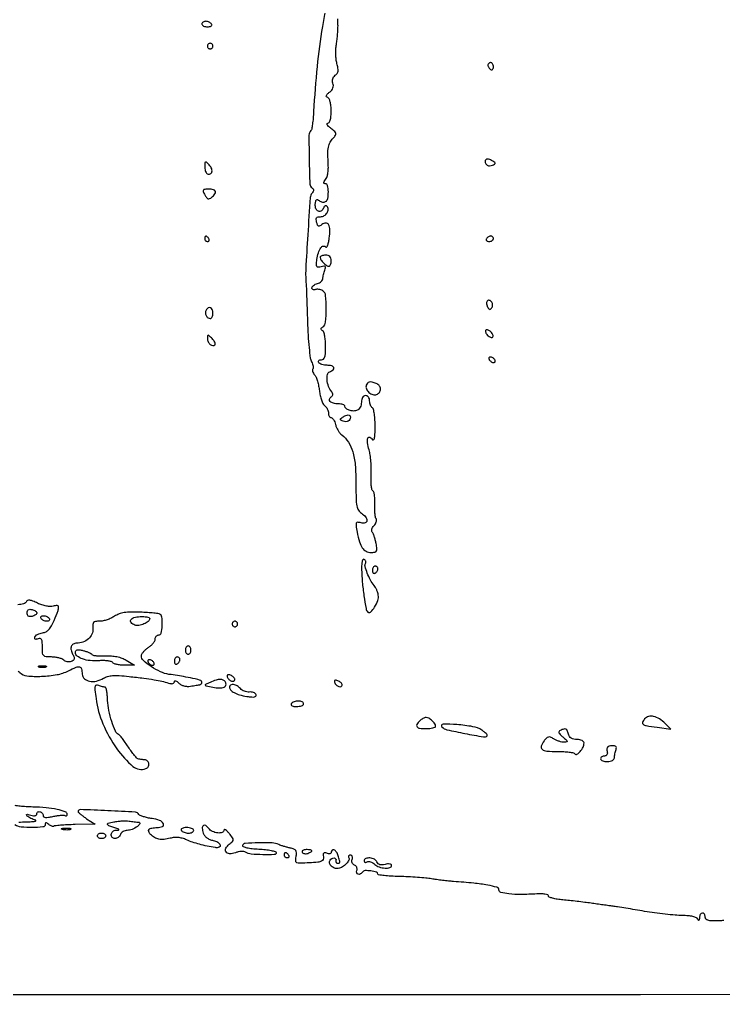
# Model space of a CAD drawing. Extents: x 0 to 4160, y 0 to 3120.
# Drawn here: x 3125.7 to 3381.7, y 0 to 354.7 of the extents above; entities that cross this region are included whole.
import ezdxf

# ---------------------------------------------------------------- set-up
doc = ezdxf.new("R2010")
doc.units = 0

msp = doc.modelspace()

# ---------------------------------------------------------------- linework, layer by layer
for points in [[(4159.499279, 606.274193, 0.000001), (4159.667734, 974.478125, 0.000057), (4159.806661, 1380.08378, 0.000034), (4159.883999, 1862.25)], [(757.647081, 3119.740147, 0.000002), (520.492565, 3119.487217, 0.4139)], [(1964.75, 0.149832, 0.000016), (2717.930904, 0.232101, 0.000028), (3351.473438, 0.357111), (3926.491843, 0.502577, 0.944149)], [(3238.094892, 363.803724, 0.012229), (3235.826342, 352.063995, 0.016554), (3233.885781, 337.594875, 0.011664), (3232.62482, 321.227599, -0.009015), (3232.449134, 318.777783, -0.012803), (3232.198063, 316.608463, -0.008849), (3231.913176, 314.82644, -0.153482), (3231.644266, 314.310932, 0.198895), (3230.924574, 312.573608, 0.004866), (3231.009939, 303.74129, 0.004251), (3231.25867, 294.828022, 0.250241), (3232.048558, 293.469989, -0.094782), (3232.451981, 293.099721, -0.163115), (3232.592206, 292.670611, -0.125665), (3232.457747, 292.160152, -0.04632), (3232.034015, 291.540985, 0.156964), (3231.394696, 289.94653, 0.00131), (3230.483184, 276.428914, 0.003866), (3229.768594, 263.901048, 0.03615), (3229.892952, 258.5, -0.014535), (3229.941813, 257.76322, -0.000303), (3230.0761, 254.090625, -0.000706), (3230.22443, 249.796826, -0.000475), (3230.382219, 244.893618, 0.007426), (3230.611589, 239.918557, 0.009834), (3230.97659, 235.399296, 0.007507), (3231.410495, 231.651808, 0.090524), (3231.85277, 230.275101, -0.033789), (3232.220436, 229.460225, -0.044761), (3232.434905, 228.675631, -0.05201), (3232.482654, 228.026643, -0.191001), (3232.322316, 227.655649, 0.202648), (3232.182508, 227.311145, 0.072028), (3232.26796, 226.775412, 0.057059), (3232.546588, 226.144681, 0.040711), (3232.990102, 225.511926, -0.077136), (3233.511941, 224.638908, -0.023508), (3234.023671, 223.181998, -0.022921), (3234.450894, 221.47283, -0.023166), (3234.718064, 219.73776, 0.027506), (3234.995551, 218.03408, 0.02988), (3235.453417, 216.418708, 0.031267), (3236.009794, 215.097059, 0.111553), (3236.585462, 214.389757, -0.062082), (3237.126808, 213.843997, -0.045594), (3237.584479, 213.12397, -0.046268), (3237.896393, 212.348924, -0.072663), (3238, 211.639757, 0.057901), (3238.07287, 211.0126, 0.077095), (3238.288153, 210.481679, 0.095912), (3238.606758, 210.125917, 0.163741), (3238.980948, 210, -0.198111), (3239.401877, 209.826405, -0.054894), (3239.859779, 209.258772, -0.046456), (3240.280782, 208.442704, -0.034396), (3240.595211, 207.476671, 0.042208), (3240.957673, 206.419401, 0.031891), (3241.522988, 205.329272, 0.032639), (3242.191523, 204.367455, 0.062105), (3242.864263, 203.709775, -0.089051), (3245.259261, 201.10327, -0.07032), (3246.841546, 197.607999, -0.050821), (3247.728166, 192.820686, -0.020396), (3248, 186.159507, 0.005492), (3248.061465, 180.563731, 0.039785), (3248.333924, 177.888484, 0.090687), (3248.927055, 176.321741, 0.117985), (3250, 175.232073, -0.074631), (3251.529541, 173.924728, -0.190956), (3252.003204, 172.573714, -0.32571), (3251.357373, 171.758376, -0.132497), (3249.859959, 171.746873, 0.047552), (3248.642485, 171.944278, 0.318988), (3248.149602, 171.640828, 0.138466), (3248.044791, 170.814622, 0.009112), (3248.448718, 168.421663, 0.023614), (3249.306066, 164.803479, 0.079832), (3250.335599, 162.612112, 0.128195), (3251.693759, 161.427473, 0.116083), (3253.510184, 161, 0.040725), (3254.876142, 161.111442, 0.227443), (3255.461726, 161.520795, 0.157947), (3255.628744, 162.344194, 0.017885), (3255.342763, 164.25, 0.017185), (3255.051275, 165.559166, 0.018823), (3254.677881, 166.805491, 0.018605), (3254.280972, 167.841282, 0.083597), (3253.932049, 168.385714, -0.162959), (3253.735333, 168.833807, -0.090033), (3253.789034, 169.435691, -0.073147), (3254.080488, 170.097915, -0.05625), (3254.573477, 170.716334, 0.058674), (3255.07486, 171.351557, 0.065674), (3255.392378, 172.062935, 0.075158), (3255.48672, 172.739173, 0.136375), (3255.33221, 173.27149, -0.098865), (3255.078504, 173.952774, -0.017997), (3254.911835, 175.296506, -0.018745), (3254.831342, 176.907386, -0.016041), (3254.864707, 178.606088, 0.02087), (3254.881273, 180.265419, 0.028382), (3254.748965, 181.756513, 0.028094), (3254.508783, 182.932774, 0.192223), (3254.163624, 183.398875, -0.209888), (3253.82009, 183.897315, -0.021499), (3253.605846, 185.347323, -0.023919), (3253.503629, 187.174908, -0.01683), (3253.556372, 189.233657, 0.020953), (3253.596173, 191.524795, 0.015486), (3253.45552, 194.056468, 0.015711), (3253.172764, 196.44384, 0.033574), (3252.774217, 198.256447, -0.03517), (3252.216456, 200.832272, -0.118329), (3252.374868, 202.537547, -0.449904), (3253.073973, 202.8307, -0.140511), (3254.03906, 201.97104, 0.427408), (3254.427996, 201.892578, 0.193438), (3254.745234, 202.376906, 0.040195), (3254.930493, 203.947908, 0.008641), (3254.984687, 206.690983, 0.015079), (3254.917773, 209.107594, 0.021449), (3254.701752, 211.244912, 0.01828), (3254.391525, 212.948053, 0.202838), (3254, 213.5, -0.111412), (3253.616444, 213.876024, -0.050262), (3253.29375, 214.50665, -0.046318), (3253.074077, 215.270704, -0.046881), (3253, 216.059017, 0.075715), (3252.887055, 216.800591, 0.089148), (3252.559375, 217.429836, 0.100726), (3252.07204, 217.850484, 0.128528), (3251.5, 218, 0.138282), (3250.887863, 217.827405, 0.115825), (3250.406706, 217.351165, 0.089017), (3250.101137, 216.591296, 0.05124), (3250, 215.606989, -0.058092), (3249.888325, 214.64904, -0.059009), (3249.559375, 213.747841, -0.065064), (3249.074042, 213.03509, -0.119725), (3248.5, 212.638374, -0.095482), (3247.101448, 212.389624, -0.075416), (3245.582393, 212.642432, -0.087705), (3244.407141, 213.269934, -0.2303), (3244, 214.106989, 0.240565), (3243.825091, 214.449488, 0.06905), (3243.282961, 214.737678, 0.052954), (3242.493954, 214.93487, 0.034789), (3241.559017, 215, -0.061966), (3239.820145, 215.216332, -0.134934), (3238.66004, 215.874101, -0.268643), (3238.434168, 216.716861, -0.190814), (3239.032246, 217.519929, 0.101672), (3239.406294, 217.872764, 0.132609), (3239.566189, 218.313196, 0.117888), (3239.490395, 218.81426, 0.070199), (3239.186446, 219.339028, -0.076428), (3238.069764, 221.32327, -0.065798), (3237.526819, 223.656501, -0.077525), (3237.641943, 225.655939, -0.253248), (3238.475437, 226.628948, 0.081367), (3239.712036, 227.351472, 0.32266), (3239.92176, 228.154665, 0.244171), (3239.190497, 228.799935, 0.061085), (3237.559017, 229, -0.037634), (3236.57934, 229.073842, -0.041396), (3235.653525, 229.29375, -0.045439), (3234.906663, 229.615492, -0.130646), (3234.5, 230, -0.139169), (3234.392057, 230.379648, -0.191142), (3234.521475, 230.70625, -0.138808), (3234.889346, 230.926733, -0.066118), (3235.440983, 231, 0.185606), (3236.185134, 231.286093, 0.133557), (3236.671118, 232.042323, 0.062564), (3236.931018, 233.46513, 0.013928), (3237, 235.940983, 0.020822), (3236.919088, 237.88312, 0.027757), (3236.674888, 239.631482, 0.027421), (3236.323703, 241.011995, 0.180237), (3235.893237, 241.565983, -0.054059), (3235.43176, 241.925313, -0.208174), (3235.296439, 242.253852, -0.201487), (3235.443006, 242.584339, -0.05058), (3235.920628, 242.950945, 0.233608), (3236.988291, 244.660587, 0.024662), (3237.230103, 249.498917, 0.024745), (3236.993478, 254.33832, 0.230413), (3235.928795, 256.069977, 0.055063), (3235.289709, 256.383913, 0.044987), (3234.552521, 256.577398, 0.046719), (3233.832748, 256.630318, 0.083017), (3233.25, 256.52088, -0.077364), (3232.772331, 256.425609, -0.123788), (3232.367188, 256.509371, -0.149374), (3232.099286, 256.757327, -0.132642), (3232, 257.125004, -0.159466), (3232.145624, 257.569991, -0.067108), (3232.5875, 258.028842, -0.056915), (3233.234827, 258.431552, -0.046793), (3234, 258.710251, 0.057326), (3234.764804, 259.007158, 0.063771), (3235.4125, 259.461967, 0.072814), (3235.851332, 259.998177, 0.13595), (3236, 260.534844, -0.037456), (3236.046641, 261.15659, -0.01662), (3236.196422, 261.965953, -0.016342), (3236.412611, 262.816492, -0.021208), (3236.66867, 263.578952, 0.039054), (3236.926023, 264.446614, 0.262546), (3236.79683, 264.859528, 0.226054), (3236.35338, 265.001298, 0.030152), (3235.363065, 264.805195, -0.054545), (3234.310906, 264.649623, -0.274387), (3233.809378, 264.922164, -0.153478), (3233.636542, 265.65097, -0.016563), (3233.820029, 267.394455, -0.038098), (3234.369778, 269.922357, -0.080192), (3235.241744, 271.725906, -0.194318), (3236.179603, 272.335768, -0.31206), (3237.019483, 271.968477, 0.476662), (3237.333479, 271.928187, 0.10752), (3237.68276, 272.444705, 0.043504), (3238.027124, 273.584456, 0.018063), (3238.30005, 275.171142, 0.032373), (3238.516039, 278.27397, 0.123812), (3238.055951, 280.141145, 0.297963), (3237.048882, 280.6961, 0.155538), (3235.664524, 280.136543, -0.045894), (3234.913881, 279.621896, -0.233428), (3234.422402, 279.596989, -0.196654), (3234.047896, 279.979796, -0.032588), (3233.715762, 280.978925, -0.048117), (3233.558688, 281.954612, -0.169689), (3233.72729, 282.557439, -0.184235), (3234.222305, 282.894296, -0.058349), (3235.125004, 283, 0.138358), (3236.488767, 283.384739, 0.116518), (3237.556976, 284.445563, 0.136559), (3237.936816, 285.739955, 0.212068), (3237.486634, 286.793128, 0.135638), (3237.161836, 286.961921, 0.159461), (3236.818432, 286.925169, 0.127738), (3236.507239, 286.675071, 0.07431), (3236.279762, 286.25, -0.150696), (3235.463266, 285.158302, -0.255984), (3234.36187, 285.016229, -0.205834), (3233.459916, 285.90657, -0.117652), (3233.224774, 287.445196, -0.024772), (3233.378741, 288.603862, -0.154878), (3233.656112, 289.125189, -0.293563), (3234.070116, 289.210598, -0.081451), (3234.669767, 288.859106, 0.066894), (3235.222803, 288.513045, 0.064646), (3235.853987, 288.32026, 0.069765), (3236.46444, 288.303153, 0.111025), (3236.956195, 288.472927, 0.210434), (3237.762229, 289.64504, 0.049951), (3237.974935, 292.062209, 0.052524), (3237.707638, 294.336367, 0.350602), (3236.877555, 295, -0.111168), (3236.454778, 295.095174, -0.306426), (3236.307099, 295.345348, -0.134268), (3236.454242, 295.777239, -0.024361), (3236.967388, 296.460705, 0.095026), (3237.418611, 297.280337, 0.032192), (3237.756111, 298.605434, 0.030659), (3237.948565, 300.152865, 0.030748), (3237.950056, 301.710705, -0.012264), (3237.804429, 305.754869, -0.046482), (3238.01003, 308.274166, -0.074014), (3238.603753, 310.053348, -0.079053), (3239.680771, 311.537914, 0.032795), (3240.600344, 312.586732, 0.219035), (3240.749986, 313.246597, 0.161794), (3240.361838, 313.910488, 0.0164), (3238.930771, 315.087107, -0.023801), (3238.080039, 315.807935, -0.065598), (3237.581227, 316.413211, -0.19808), (3237.5178, 316.789098, -0.345062), (3237.75, 316.977764, 0.247408), (3238.284919, 317.271983, 0.077244), (3238.677987, 318.132052, 0.04883), (3238.924332, 319.509979, 0.019835), (3239, 321.416667, 0.0235), (3238.914699, 323.230547, 0.039148), (3238.652722, 324.736466, 0.04739), (3238.258277, 325.83335, 0.195492), (3237.75, 326.301915, -0.133104), (3237.3238, 326.608314, -0.258569), (3237.252264, 327.008739, -0.120642), (3237.589619, 327.535762, -0.026484), (3238.41248, 328.24064, 0.053928), (3239.193631, 328.98774, 0.084343), (3239.664073, 329.787654, 0.095085), (3239.811031, 330.624935, 0.087864), (3239.645109, 331.482448, -0.076991), (3239.470885, 332.289054, -0.085894), (3239.559988, 333.07903, -0.085991), (3239.90922, 333.792419, -0.077378), (3240.489028, 334.377055, 0.084386), (3241.175748, 335.089058, 0.113508), (3241.501052, 335.920598, 0.080835), (3241.485127, 337.021577, 0.026219), (3241.115572, 338.612733, -0.041469), (3240.82082, 340.083814, -0.02154), (3240.686416, 341.952986, -0.021264), (3240.713267, 343.896908, -0.030231), (3240.91455, 345.612733, 0.01595), (3241.17124, 347.366631, 0.009992), (3241.36479, 349.431943, 0.010027), (3241.47403, 351.475512, 0.017986), (3241.469633, 353.155584, -0.017872), (3241.464694, 354.89129, -0.082771)], [(3125.182688, 117.894676, -0.027818), (3125.803571, 117.339286, 0.1748), (3128.378006, 116.12951, 0.032441), (3133.690575, 115.978952, 0.035351), (3139.306078, 116.583245, 0.073534), (3143.470344, 117.984881, -0.014588), (3146.289497, 119.320036, -0.165034), (3147.502959, 119.424668, -0.279685), (3148.183046, 118.743026, -0.041967), (3148.494411, 116.749512, 0.193417), (3149.291132, 115.113422, 0.137869), (3151.136266, 114.195791, 0.104368), (3153.647658, 114.24725, 0.08023), (3156.192307, 115.28904, -0.071409), (3157.681698, 115.929534, -0.04888), (3159.500039, 116.233942, -0.033381), (3161.945897, 116.237498, -0.011249), (3165.5, 115.924719, -0.0036), (3170.859889, 115.292153, -0.010001), (3174.613018, 114.745342, -0.013969), (3177.473767, 114.1874, -0.021698), (3179.900448, 113.531597, 0.038955), (3180.773796, 113.327604, 0.093503), (3181.435379, 113.350684, 0.156303), (3181.841806, 113.589598, 0.184365), (3182, 114.004041, -0.220949), (3182.14011, 114.305627, -0.2497), (3182.449482, 114.372079, -0.096816), (3182.954738, 114.114892, -0.030391), (3183.593163, 113.549694, 0.073497), (3184.425844, 112.931448, 0.05678), (3185.477617, 112.513185, 0.054081), (3186.651052, 112.32742, 0.053273), (3187.843163, 112.396035, -0.001393), (3188.91535, 112.570333, -0.001601), (3189.939867, 112.73059, -0.001437), (3190.809273, 112.861177, -0.009252), (3191.25, 112.917769, 0.109955), (3191.536292, 113.015267, 0.089117), (3191.779687, 113.230917, 0.084151), (3191.943357, 113.530445, 0.083238), (3192, 113.868331, 0.321566), (3191.57254, 114.464255, 0.023705), (3189.528069, 115.049724, 0.017046), (3186.125861, 115.73023, 0.003393), (3180, 116.697077, -0.070379), (3176.916108, 117.61829, -0.040565), (3173.531389, 119.519986, -0.038237), (3170.750643, 121.720408, -0.20921), (3170, 123.435881, -0.133613), (3170.170068, 124.060942, -0.04203), (3170.734375, 124.85927, -0.038577), (3171.543279, 125.682793, -0.034313), (3172.5, 126.408043, 0.037855), (3173.456605, 127.143921, 0.040799), (3174.265625, 127.998778, 0.044543), (3174.826638, 128.841625, 0.12521), (3175, 129.523053, -0.088842), (3175.100994, 130.086957, -0.094951), (3175.390699, 130.566147, -0.099932), (3175.822635, 130.886726, -0.110264), (3176.330039, 131, 0.349947), (3177.162677, 131.664085, 0.037851), (3177.552947, 134.270674, 0.039011), (3177.539093, 137.026374, 0.177424), (3176.875122, 138.458211, 0.162692), (3176.411612, 138.689499, 0.006468), (3174.511115, 138.932839, 0.010826), (3172.219886, 139.145987, 0.007385), (3169.608113, 139.293291, 0.01385), (3166.200282, 139.340572, 0.036093), (3163.759034, 139.13016, 0.048942), (3161.859315, 138.633049, 0.05738), (3160.198519, 137.792807, -0.038381), (3158.968542, 137.11079, -0.027377), (3157.502477, 136.534009, -0.0278), (3156.034919, 136.136532, -0.051661), (3154.809913, 136.006589, 0.035587), (3153.349498, 135.898917, 0.175398), (3152.633389, 135.51511, 0.170739), (3152.317978, 134.754963, 0.033343), (3152.33538, 133.25, -0.129905), (3151.983269, 131.316523, -0.101431), (3150.702479, 129.598699, -0.093036), (3148.735488, 128.413158, -0.089457), (3146.44471, 128, 0.126061), (3145.223912, 127.68724, 0.182342), (3144.506702, 126.850241, 0.14184), (3144.421739, 125.563897, 0.068997), (3144.99688, 124.00583, -0.03154), (3145.485504, 122.93572, -0.140706), (3145.543983, 122.255058, -0.189122), (3145.229528, 121.761973, -0.06581), (3144.475907, 121.352381, -0.076597), (3143.775717, 121.200568, -0.061613), (3143.005848, 121.248711, -0.062746), (3142.285835, 121.480028, -0.087527), (3141.732783, 121.867217, 0.100869), (3141.073145, 122.303495, 0.033285), (3139.96338, 122.667245, 0.031585), (3138.646412, 122.916488, 0.030983), (3137.3, 123, -0.025518), (3135.317993, 123.101221, -0.183975), (3134.478723, 123.523257, -0.166665), (3134.08793, 124.420703, -0.020101), (3134, 126.606989, 0.016576), (3133.938395, 128.464722, 0.105255), (3133.682361, 129.368579, 0.24753), (3133.191136, 129.704439, 0.120787), (3132.41644, 129.606309, -0.044902), (3131.764557, 129.42121, -0.173821), (3131.355899, 129.48602, -0.25931), (3131.179665, 129.765954, -0.093193), (3131.243559, 130.24932, -0.1343), (3131.574668, 130.750019, -0.055446), (3132.246953, 131.218633, -0.049465), (3133.123224, 131.588199, -0.045095), (3134.082672, 131.792834, 0.089066), (3135.320858, 132.172691, 0.087454), (3136.358526, 132.961198, 0.063777), (3137.297662, 134.279039, 0.024903), (3138.255553, 136.303341, 0.00736), (3139.670569, 139.872382, 0.10624), (3139.87438, 141.211364, 0.397378), (3139.351749, 141.701846, 0.076277), (3137.941214, 141.481342, -0.087823), (3136.880454, 141.340358, -0.035856), (3135.430378, 141.50748, -0.03319), (3133.819275, 141.923638, -0.030992), (3132.238861, 142.556895, 0.01736), (3130.547278, 143.288791, 0.05732), (3129.375004, 143.599532, 0.111975), (3128.619703, 143.540179, 0.241435), (3128.214313, 143.14294, -0.169014), (3127.876002, 142.70397, -0.056871), (3127.143303, 142.335739, -0.048876), (3126.176179, 142.084248, -0.039203), (3125.103313, 142, -0.059133)], [(3381.831015, 27.258864, -0.014255), (3379.947749, 27.138384, -0.013223), (3377.45369, 27.116102, -0.061976), (3376.035816, 27.317798, -0.137304), (3375.286133, 27.765142, -0.192293), (3375, 28.481632, 0.126088), (3374.715174, 29.593145, 0.30388), (3373.996719, 29.966327, 0.24966), (3373.244739, 29.451563, 0.109464), (3372.921053, 28.25, -0.021021), (3372.862835, 27.583427, -0.185333), (3372.724694, 27.327933, -0.449116), (3372.54862, 27.351958, -0.051902), (3372.337719, 27.75, 0.20059), (3371.819806, 28.274109, 0.042356), (3370.569033, 28.675812, 0.034961), (3368.830254, 28.949646, 0.018942), (3366.666667, 29.054511, -0.018026), (3364.099725, 29.174215, -0.006797), (3360.520833, 29.519717, -0.006722), (3356.632977, 30.001449, -0.008135), (3353, 30.561643, 0.001084), (3349.525772, 31.147623, 0.001149), (3346.115625, 31.70714, 0.001094), (3343.176294, 32.175872, 0.005269), (3341.5, 32.421358, -0.000692), (3340.005441, 32.626275, -0.00026), (3337.9125, 32.917299, -0.000258), (3335.634147, 33.236509, -0.000313), (3333.5, 33.538001, 0.004227), (3331.206592, 33.843701, 0.002401), (3328.426562, 34.176822, 0.002397), (3325.622611, 34.485548, 0.003954), (3323.25, 34.716324, -0.017583), (3321.237812, 34.967564, -0.027917), (3319.542187, 35.338198, -0.026798), (3318.279644, 35.763049, -0.307314), (3318, 36.175061, 0.318597), (3317.738833, 36.543328, 0.041324), (3316.751562, 36.800133, 0.035896), (3315.379062, 36.937999, 0.02191), (3313.75, 36.912808, -0.012269), (3307.971782, 36.712007, -0.028794), (3303.658826, 36.916473, -0.034967), (3300.723209, 37.435058, -0.344214), (3300, 38.361111, 0.334354), (3299.291197, 39.302573, 0.024314), (3295.927916, 40.095389, 0.021541), (3290.88142, 40.805549, 0.007326), (3283.5, 41.412757, -0.008469), (3281.679169, 41.566731, -0.00493), (3279.5, 41.809972, -0.004928), (3277.321126, 42.096774, -0.008299), (3275.5, 42.385679, 0.019046), (3273.442703, 42.666878, 0.006264), (3270.398438, 42.926964, 0.006229), (3267.010483, 43.131312, 0.007014), (3263.75, 43.24142, -0.008301), (3260.778523, 43.349425, -0.013733), (3258.276563, 43.551009, -0.00734), (3256.243269, 43.801425, -0.37457), (3256, 44.080595, 0.330434), (3255.475391, 44.787739, 0.038643), (3253.434915, 45.23759, 0.038497), (3251.308659, 45.37127, 0.256155), (3250.417116, 44.865891, -0.123271), (3249.678398, 44.146826, -0.198774), (3248.820812, 44.031061, -0.261839), (3248.295573, 44.540809, -0.165125), (3248.329869, 45.417241, 0.099237), (3248.429004, 45.999714, 0.097991), (3248.296836, 46.578234, 0.097898), (3247.954132, 47.063244, 0.09884), (3247.453716, 47.379387, -0.105396), (3246.951351, 47.70596, -0.101645), (3246.617951, 48.212887, -0.097617), (3246.503087, 48.82821, -0.089321), (3246.623848, 49.462146, 0.06706), (3246.763132, 50.050415, 0.114717), (3246.698113, 50.548255, 0.152358), (3246.44337, 50.876017, 0.153107), (3246.047972, 51, 0.067532), (3245.636139, 50.944122, 0.141055), (3245.362643, 50.776448, 0.190758), (3245.268106, 50.527984, 0.135867), (3245.352307, 50.238972, -0.250229), (3245.416831, 49.219174, -0.079483), (3244.546731, 47.907868, -0.069293), (3243.138264, 46.750215, -0.094959), (3241.606479, 46.173205, -0.125808), (3240.244742, 46.281552, -0.116425), (3239.056622, 47.028937, -0.137058), (3238.450634, 48.124958, -0.199126), (3238.625, 49.202254, -0.129332), (3239.244586, 49.791124, -0.138585), (3240.057232, 49.979115, -0.212982), (3240.626245, 49.691667, -0.2432), (3240.75, 49.1, 0.080654), (3240.711204, 48.748692, 0.103536), (3240.79375, 48.435, 0.117405), (3240.983737, 48.20824, 0.127463), (3241.25, 48.1, 0.097779), (3241.86198, 48.138229, 0.306551), (3242.119715, 48.432945, 0.099316), (3242.069579, 49.106152, 0.008753), (3241.579347, 50.75, 0.068052), (3240.925525, 52.127259, 0.133434), (3240.024946, 52.927342, 0.318912), (3239.331178, 52.817973, 0.201931), (3239, 52.031385, -0.194901), (3238.871124, 51.713325, -0.144388), (3238.537339, 51.52484, -0.095765), (3238.028223, 51.506347, -0.052991), (3237.424984, 51.66716, 0.059596), (3236.703274, 51.849412, 0.235753), (3236.28348, 51.703393, 0.196465), (3236.099756, 51.25002, 0.041949), (3236.174984, 50.385775, -0.133944), (3236.080106, 49.396645, -0.202565), (3235.491402, 48.779297, -0.078117), (3234.127837, 48.426027, -0.010155), (3231.122588, 48.193322, -0.006491), (3227.609284, 48.038684, -0.116803), (3226.512234, 48.262837, -0.290577), (3226.094693, 48.912663, -0.048643), (3226.23679, 50.458353, 0.040648), (3226.38566, 51.836144, 0.157332), (3226.146467, 52.650388, 0.154362), (3225.473049, 53.180257, 0.038691), (3224.114202, 53.575434, -0.012108), (3223.003394, 53.835386, -0.009865), (3221.827297, 54.165732, -0.009997), (3220.756077, 54.513071, -0.025545), (3220, 54.819118, 0.097929), (3217.493735, 55.433682, 0.017336), (3212.632923, 55.485025, 0.010889), (3207.682186, 55.257711, 0.321652), (3206.764238, 54.5, 0.394777), (3206.987656, 54.0848, 0.027919), (3208.374262, 53.702059, 0.026984), (3210.322369, 53.388589, 0.014499), (3212.75, 53.202283, -0.015023), (3215.14584, 53.015887, -0.02433), (3217.164062, 52.697765, -0.021214), (3218.695926, 52.310839, -0.331657), (3219, 51.902848, -0.402614), (3218.315348, 51.190415, -0.014132), (3214.127862, 51.14225, -0.020227), (3209.952768, 51.381363, -0.114476), (3207.854912, 52.089669, 0.112002), (3207.224611, 52.305915, 0.041537), (3206.281389, 52.328935, 0.038582), (3205.210983, 52.182726, 0.037628), (3204.166442, 51.873182, -0.090617), (3202.086188, 51.48909, -0.244722), (3200.792414, 52.159637, -0.282301), (3200.709, 53.496091, -0.105071), (3201.968856, 55, 0.024518), (3203.119567, 55.995344, 0.206729), (3203.381152, 56.612453, 0.15864), (3203.146545, 57.316997, 0.013111), (3201.942654, 58.860784, 0.021656), (3201.195189, 59.692923, 0.056031), (3200.570655, 60.201795, 0.158007), (3200.183056, 60.304213, 0.398169), (3200, 60.110784, -0.318608), (3199.373693, 59.227678, -0.113297), (3197.749034, 59.04593, -0.084427), (3195.806381, 59.610192, -0.122682), (3194.442004, 60.748428, 0.080142), (3193.365193, 61.812574, 0.348101), (3192.528751, 61.770361, 0.238025), (3192.1385, 60.801897, 0.055816), (3192.489122, 59.034275, 0.088869), (3192.968926, 58.122926, 0.0671), (3193.778815, 57.329834, 0.060759), (3194.855365, 56.714082, 0.050239), (3196.11949, 56.326102, -0.081998), (3197.812297, 55.686942, -0.191799), (3198.635343, 54.641961, -0.389908), (3198.255546, 53.866444, -0.132651), (3196.892371, 53.718534, -0.012023), (3193.862344, 54.26905, -0.015314), (3191.099653, 54.928745, -0.016684), (3188.609806, 55.694554, -0.02207), (3186.403315, 56.565353, 0.037263), (3184.868001, 57.118021, 0.04441), (3183.355028, 57.396896, 0.046104), (3181.866355, 57.398938, 0.046176), (3180.403315, 57.128085, -0.042337), (3178.213909, 56.705385, -0.075883), (3176.388508, 56.788278, -0.083933), (3174.796917, 57.395234, -0.063484), (3173.315476, 58.541667, -0.099608), (3172.637764, 59.560808, -0.296073), (3172.786916, 60.34726, -0.165826), (3173.768472, 60.857034, -0.037605), (3175.666667, 61, 0.103534), (3177.637771, 61.412575, 0.440873), (3177.980902, 62.422062, 0.18086), (3176.594223, 63.614249, 0.05479), (3173.85588, 64.292505, -0.019664), (3172.224733, 64.576962, -0.025107), (3170.751118, 64.972416, -0.024431), (3169.583148, 65.41369, -0.152711), (3169.10588, 65.826551, 0.244099), (3167.790511, 66.610408, 0.0031), (3157.801381, 67.13413, 0.002607), (3147.722152, 67.547275, 0.425233), (3146.998876, 66.848201, 0.203286), (3147.148208, 66.497766, 0.016483), (3147.906916, 65.813441, 0.020099), (3148.905225, 65.037458, 0.014028), (3150.088496, 64.240906), (3153.176992, 62.285408), (3145.880393, 62.101268, 0.005607), (3143.051535, 61.998127, 0.008502), (3140.595016, 61.839065, 0.004051), (3138.526574, 61.652885, 0.173595), (3138.133907, 61.46724, -0.226239), (3137.866854, 61.37265, -0.06264), (3137.421958, 61.476676, -0.050125), (3136.888817, 61.737493, -0.034409), (3136.342009, 62.131121, 0.023048), (3135.687439, 62.625263, 0.152929), (3135.300836, 62.743602, 0.318136), (3135.077254, 62.583144, 0.083263), (3135, 62.122445, -0.385023), (3134.207877, 61.246268, -0.022391), (3130.293199, 61.027184, -0.027928), (3126.260568, 61.20761, -0.11885), (3124, 62, -0.293486)], [(3125.434753, 62.994263, -0.008797), (3128, 63.100689, 0.008677), (3129.992314, 63.182868, 0.028666), (3131.296875, 63.334742, 0.210997), (3131.577262, 63.522113, 0.514444), (3131.5, 63.713066, -0.031504), (3130.660951, 63.971728, -0.025171), (3129.79375, 64.35107, -0.025826), (3129.024608, 64.785675, -0.056821), (3128.5, 65.209459, -0.077142), (3128.213993, 65.606868, -0.476404), (3128.302798, 65.806072, -0.124811), (3128.760297, 65.81244, -0.014748), (3129.75, 65.545007, 0.034886), (3130.705295, 65.327708, 0.090306), (3131.408862, 65.346149, 0.157165), (3131.833982, 65.588489, 0.187375), (3132, 66.015946, -0.120486), (3132.098308, 66.417987, -0.147384), (3132.367187, 66.694007, -0.130284), (3132.772675, 66.796134, -0.084971), (3133.25, 66.708333, -0.073449), (3133.711738, 66.457235, -0.077934), (3134.070525, 66.087616, -0.085731), (3134.274027, 65.659726, -0.120479), (3134.287957, 65.238872, 0.333819), (3134.459885, 64.871447, 0.109107), (3135.072933, 64.700853, 0.051778), (3136.161916, 64.754706, 0.017239), (3137.732758, 65.052495, -0.016322), (3139.191952, 65.331894, -0.020844), (3140.551931, 65.488795, -0.019284), (3141.677168, 65.52776, -0.138278), (3142.1948, 65.379607, 0.093026), (3142.502059, 65.261119, 0.171445), (3142.763473, 65.302515, 0.17418), (3142.93812, 65.497962, 0.096386), (3143, 65.815983, 0.320444), (3142.314916, 66.775176, 0.03014), (3139.361897, 67.5928, 0.029412), (3135.325344, 68.207167, 0.017389), (3130.458547, 68.487118, -0.010192), (3128.062895, 68.590359, -0.013013), (3125.86185, 68.787826, -0.010962), (3124.043181, 69.039338, -0.098877)]]:
    msp.add_lwpolyline(points, format="xyb")
for points in [[(3192, 353, 0.195654), (3192.155423, 352.618015, 0.086673), (3192.604836, 352.29375, 0.066561), (3193.270941, 352.073608, 0.0466), (3194.059017, 352, 0.047867), (3194.804599, 352.071541, 0.104212), (3195.33165, 352.29375, 0.181468), (3195.558599, 352.621877, 0.202618), (3195.5, 353, 0.08825), (3195.157656, 353.382836, 0.053305), (3194.640225, 353.70625, 0.051278), (3194.038022, 353.925833, 0.061875), (3193.440983, 354, 0.067639), (3192.890182, 353.925146, 0.08433), (3192.423289, 353.70625, 0.09965), (3192.111069, 353.38134, 0.142666)], [(3194, 345, 0.099038), (3194.076342, 344.618362, 0.097945), (3194.29375, 344.29375, 0.097945), (3194.618362, 344.076342, 0.099038), (3195, 344, 0.099038), (3195.381638, 344.076342, 0.097945), (3195.70625, 344.29375, 0.097945), (3195.923658, 344.618362, 0.099038), (3196, 345, 0.099038), (3195.923658, 345.381638, 0.097945), (3195.70625, 345.70625, 0.097945), (3195.381638, 345.923658, 0.099038), (3195, 346, 0.099038), (3194.618362, 345.923658, 0.097945), (3194.29375, 345.70625, 0.097945), (3194.076342, 345.381638, 0.099038)], [(3296, 338.059017, 0.089642), (3296.073302, 337.653442, 0.053229), (3296.29375, 337.2129, 0.051032), (3296.617485, 336.806203, 0.06081), (3297, 336.5, 0.139169), (3297.379648, 336.392057, 0.191142), (3297.70625, 336.521475, 0.138808), (3297.926733, 336.889346, 0.066118), (3298, 337.440983, 0.062283), (3297.925455, 338.037096, 0.080552), (3297.70625, 338.542039, 0.097988), (3297.381379, 338.879982, 0.153634), (3297, 339, 0.092995), (3296.618268, 338.928382, 0.096318), (3296.29375, 338.723586, 0.099231), (3296.076556, 338.418051, 0.105429)], [(3193, 301.273303, 0.070258), (3193.225186, 299.678649, 0.145937), (3193.897335, 298.630926, 0.260505), (3194.751819, 298.456925, 0.178982), (3195.549226, 299.079649, 0.149363), (3195.692547, 299.624896, 0.072392), (3195.559336, 300.340575, 0.061861), (3195.186283, 301.108683, 0.052475), (3194.618324, 301.810247, 0.011381), (3193.61633, 302.767636, 0.271446), (3193.25, 302.845624, 0.308213), (3193.035219, 302.564546, 0.013635)], [(3295, 303.166667, 0.111275), (3295.202647, 302.267371, 0.158649), (3295.761205, 301.677278, 0.138916), (3296.623986, 301.482436, 0.078271), (3297.681611, 301.708064, 0.028865), (3298.422706, 302.042688, 0.250513), (3298.61968, 302.33182, 0.253964), (3298.487441, 302.653255, 0.029537), (3297.833846, 303.123851, 0.035783), (3296.669504, 303.750049, 0.102051), (3295.775693, 303.94852, 0.205107), (3295.227882, 303.723663, 0.196652)], [(3193.034555, 290.935433, 0.032782), (3193.664048, 289.924508, 0.154993), (3194.204568, 289.521411, 0.199615), (3194.795375, 289.557382, 0.059536), (3195.569739, 290.057878, 0.054789), (3196.747676, 291.276062, 0.260245), (3196.887305, 292.200305, 0.255048), (3196.171918, 292.817809, 0.053211), (3194.464816, 293, 0.020942), (3193.029136, 292.939841, 0.223931), (3192.537266, 292.655367, 0.253233), (3192.478307, 292.120638, 0.0263)], [(3193, 275, 0.105053), (3193.081062, 274.618444, 0.099167), (3193.311086, 274.29375, 0.09642), (3193.654762, 274.076123, 0.093332), (3194.059017, 274, 0.108972), (3194.413961, 274.078288, 0.182303), (3194.6254, 274.29375, 0.161196), (3194.656512, 274.6179, 0.082592), (3194.5, 275, 0.029505), (3194.231006, 275.382774, 0.035638), (3193.933975, 275.70625, 0.038439), (3193.65171, 275.934461, 0.151918), (3193.440983, 276, 0.210953), (3193.272352, 275.92554, 0.081139), (3193.129539, 275.70625, 0.061769), (3193.032345, 275.382849, 0.042167)], [(3295.5, 275, 0.139169), (3295.392057, 274.620352, 0.191142), (3295.521475, 274.29375, 0.138808), (3295.889346, 274.073267, 0.066118), (3296.440983, 274, 0.062283), (3297.037096, 274.074545, 0.080552), (3297.542039, 274.29375, 0.097988), (3297.879982, 274.618621, 0.153634), (3298, 275, 0.092995), (3297.928382, 275.381732, 0.096318), (3297.723586, 275.70625, 0.099231), (3297.418051, 275.923444, 0.105429), (3297.059017, 276, 0.089642), (3296.653442, 275.926698, 0.053229), (3296.2129, 275.70625, 0.051032), (3295.806203, 275.382515, 0.06081)], [(3235, 268.2, 0.154343), (3235.276941, 267.324211, 0.043242), (3236.211883, 266.211883, 0.043242), (3237.324211, 265.276941, 0.154343), (3238.2, 265, 0.226478), (3238.506349, 265.146265, 0.074992), (3238.765, 265.5875, 0.057076), (3238.941507, 266.234115, 0.038131), (3239, 267, 0.072254), (3238.873159, 267.873159, 0.124864), (3238.5, 268.5, 0.124864), (3237.873159, 268.873159, 0.072254), (3237, 269, 0.038131), (3236.234115, 268.941507, 0.057076), (3235.5875, 268.765, 0.074992), (3235.146265, 268.506349, 0.226478)], [(3295.678851, 252.289387, 0.110653), (3295.52849, 251.8549, 0.057983), (3295.530262, 251.279918, 0.053466), (3295.672201, 250.661891, 0.055305), (3295.940983, 250.095492, 0.040088), (3296.374158, 249.505984, 0.198204), (3296.734697, 249.324824, 0.224971), (3297.087434, 249.460944, 0.051636), (3297.487868, 249.98037, 0.09172), (3297.694401, 250.511839, 0.07681), (3297.715237, 251.117308, 0.076613), (3297.552181, 251.702269, 0.090402), (3297.225735, 252.174265, 0.070206), (3296.798689, 252.495695, 0.108105), (3296.357231, 252.627268, 0.133808), (3295.967465, 252.5516, 0.140778)], [(3193.5, 249, 0.144187), (3193.245197, 248.069103, 0.115518), (3193.502676, 247.057547, 0.118376), (3194.174754, 246.283364, 0.156311), (3195.059017, 246, 0.200667), (3195.418575, 246.150357, 0.084925), (3195.723586, 246.5875, 0.064972), (3195.93082, 247.23444, 0.045091), (3196, 248, 0.086441), (3195.77983, 249.264012, 0.21455), (3195.141919, 249.925046, 0.248207), (3194.303763, 249.835804, 0.106542)], [(3295.1875, 240.9375, 0.068635), (3295.45155, 240.402945, 0.04742), (3295.882031, 239.882031, 0.04742), (3296.402945, 239.45155, 0.068635), (3296.9375, 239.1875, 0.08306), (3297.420316, 239.111558, 0.196386), (3297.75, 239.25, 0.196386), (3297.888442, 239.579684, 0.08306), (3297.8125, 240.0625, 0.068635), (3297.54845, 240.597055, 0.04742), (3297.117969, 241.117969, 0.04742), (3296.597055, 241.54845, 0.068635), (3296.0625, 241.8125, 0.08306), (3295.579684, 241.888442, 0.196386), (3295.25, 241.75, 0.196386), (3295.111558, 241.420316, 0.08306)], [(3194, 238.773303, 0.105932), (3194.264488, 237.538919, 0.111168), (3195.009435, 236.545816, 0.14866), (3195.941751, 236.139901, 0.229105), (3196.757007, 236.423674, 0.239178), (3196.874873, 236.784336, 0.069648), (3196.701091, 237.360913, 0.053354), (3196.292428, 238.04511, 0.035106), (3195.690476, 238.738095, 0.007828), (3194.636912, 239.759177, 0.185397), (3194.260635, 239.91273, 0.392789), (3194.044796, 239.720454, 0.023635)], [(3296.5, 231, 0.064269), (3296.810561, 230.617474, 0.051777), (3297.230237, 230.29375, 0.053414), (3297.689814, 230.073533, 0.085235), (3298.118034, 230, 0.117858), (3298.449529, 230.079239, 0.186277), (3298.642737, 230.29375, 0.154201), (3298.661825, 230.617617, 0.076764), (3298.5, 231, 0.064269), (3298.189439, 231.382526, 0.051777), (3297.769763, 231.70625, 0.053414), (3297.310186, 231.926467, 0.085235), (3296.881966, 232, 0.117858), (3296.550471, 231.920761, 0.186277), (3296.357263, 231.70625, 0.154201), (3296.338175, 231.382383, 0.076764)], [(3251.752976, 221.758929, 0.186821), (3251.815183, 220.453987, 0.105928), (3252.757676, 219.156124, 0.103684), (3254.168555, 218.338893, 0.17289), (3255.525699, 218.371488, 0.144306), (3256.57668, 219.175505, 0.165959), (3256.951066, 220.376428, 0.161073), (3256.516027, 221.582719, 0.135537), (3255.418213, 222.393011, 0.027585), (3253.876716, 222.888922, 0.107258), (3252.880873, 222.931167, 0.170633), (3252.213554, 222.558496, 0.100769)], [(3246, 210.166667, -0.111275), (3245.797353, 209.267371, -0.158649), (3245.238795, 208.677278, -0.138916), (3244.376014, 208.482436, -0.078271), (3243.318389, 208.708064, -0.028865), (3242.577294, 209.042688, -0.250513), (3242.38032, 209.33182, -0.253964), (3242.512559, 209.653255, -0.029537), (3243.166154, 210.123851, -0.035783), (3244.330496, 210.750049, -0.102051), (3245.224307, 210.94852, -0.205107), (3245.772118, 210.723663, -0.196652)], [(3250.073003, 154.809017, 0.018538), (3250.319148, 150.256165, 0.013603), (3250.915966, 145.234222, 0.00809), (3251.670172, 140.609899, 0.153065), (3252.341865, 139.324802, 0.416107), (3253.348495, 139.328052, 0.056943), (3254.785674, 141.160178, 0.050189), (3255.957555, 143.579236, 0.128785), (3256.139931, 145.5, 0.038575), (3255.927062, 146.375148, 0.024674), (3255.553296, 147.353125, 0.024767), (3255.089176, 148.280744, 0.041735), (3254.600415, 149, -0.047688), (3253.289155, 150.979837, -0.030155), (3252.135141, 153.500208, -0.025192), (3251.344356, 155.89676, -0.208422), (3251.503608, 157.005837, 0.117984), (3251.627259, 157.380608, 0.100604), (3251.578684, 157.794872, 0.092594), (3251.364433, 158.185272, 0.082849), (3251.016312, 158.489919, 0.375467), (3250.605285, 158.421568, 0.109631), (3250.290601, 157.800935, 0.04965), (3250.104491, 156.583146, 0.017345)], [(3254, 154.440983, 0.066118), (3254.073267, 153.889346, 0.138808), (3254.29375, 153.521475, 0.191142), (3254.620352, 153.392057, 0.139169), (3255, 153.5, 0.06081), (3255.382515, 153.806203, 0.051032), (3255.70625, 154.2129, 0.053229), (3255.926698, 154.653442, 0.089642), (3256, 155.059017, 0.105429), (3255.923444, 155.418051, 0.099231), (3255.70625, 155.723586, 0.096318), (3255.381732, 155.928382, 0.092995), (3255, 156, 0.153634), (3254.618621, 155.879982, 0.097988), (3254.29375, 155.542039, 0.080552), (3254.074545, 155.037096, 0.062283)], [(3132, 139, -0.185001), (3131.874605, 138.672695, -0.058689), (3131.475446, 138.321318, -0.049461), (3130.897793, 138.001428, -0.037798), (3130.214286, 137.766288, -0.063875), (3129.428254, 137.664961, -0.152466), (3128.872425, 137.838103, -0.165056), (3128.541158, 138.283908, -0.078132), (3128.428571, 139, -0.078132), (3128.541158, 139.716092, -0.165056), (3128.872425, 140.161897, -0.152466), (3129.428254, 140.335039, -0.063875), (3130.214286, 140.233712, -0.037798), (3130.897793, 139.998572, -0.049461), (3131.475446, 139.678682, -0.058689), (3131.874605, 139.327305, -0.185001)], [(3136.5, 137, -0.131946), (3136.613866, 136.620091, -0.190139), (3136.495862, 136.29375, -0.14379), (3136.146634, 136.073627, -0.069308), (3135.618034, 136, -0.059645), (3134.99842, 136.074178, -0.050746), (3134.377112, 136.29375, -0.053126), (3133.846464, 136.617096, -0.091204), (3133.5, 137, -0.131946), (3133.386134, 137.379909, -0.190139), (3133.504138, 137.70625, -0.14379), (3133.853366, 137.926373, -0.069308), (3134.381966, 138, -0.059645), (3135.00158, 137.925822, -0.050746), (3135.622888, 137.70625, -0.053126), (3136.153536, 137.382904, -0.091204)], [(3173, 136.964095, -0.23011), (3172.50375, 135.942904, -0.064326), (3170.935272, 135.007762, -0.061957), (3169.060485, 134.457689, -0.132784), (3167.572442, 134.610575, -0.109259), (3166.245389, 135.487743, -0.345609), (3166.142407, 136.478567, -0.187994), (3167.285352, 137.324566, -0.053653), (3169.504484, 137.678911, -0.024101), (3170.844204, 137.682857, -0.039136), (3171.973192, 137.542735, -0.04703), (3172.776065, 137.298151, -0.304167)], [(3203, 135, 0.099038), (3203.076342, 134.618362, 0.097945), (3203.29375, 134.29375, 0.097945), (3203.618362, 134.076342, 0.099038), (3204, 134, 0.099038), (3204.381638, 134.076342, 0.097945), (3204.70625, 134.29375, 0.097945), (3204.923658, 134.618362, 0.099038), (3205, 135, 0.099038), (3204.923658, 135.381638, 0.097945), (3204.70625, 135.70625, 0.097945), (3204.381638, 135.923658, 0.099038), (3204, 136, 0.099038), (3203.618362, 135.923658, 0.097945), (3203.29375, 135.70625, 0.097945), (3203.076342, 135.381638, 0.099038)], [(3152.002495, 123.937483, 0.202519), (3152.431581, 123.654103, 0.020115), (3153.678524, 123.473532, 0.022803), (3155.243082, 123.382703, 0.016138), (3157.002495, 123.417688, -0.029669), (3159.132337, 123.402423, -0.035564), (3161.117876, 123.127504, -0.038072), (3162.919551, 122.600066, -0.046287), (3164.5, 121.829971), (3167.5, 120.007476), (3163.809017, 120.003738, -0.024666), (3162.351427, 120.074207, -0.031498), (3161.024191, 120.28922, -0.032786), (3159.975777, 120.601087, -0.167168), (3159.511841, 120.980841, 0.190882), (3159.02519, 121.343171, 0.031079), (3157.849138, 121.582344, 0.030466), (3156.356601, 121.698371, 0.022609), (3154.702824, 121.651159, -0.040426), (3151.378216, 121.674622, -0.061831), (3148.562909, 122.278715, -0.083992), (3146.653532, 123.327932, -0.22907), (3146, 124.679567, -0.150232), (3146.176221, 125.252827, -0.184562), (3146.632208, 125.571061, -0.09616), (3147.451848, 125.614188, -0.02522), (3148.75, 125.36508, -0.019867), (3149.839659, 125.052042, -0.023536), (3150.839795, 124.668101, -0.023289), (3151.640844, 124.271049, -0.119707)], [(3186, 125.5, 0.064853), (3186.074694, 124.926543, 0.082425), (3186.29375, 124.440625, 0.098894), (3186.618646, 124.115568, 0.148195), (3187, 124, 0.148195), (3187.381354, 124.115568, 0.098894), (3187.70625, 124.440625, 0.082425), (3187.925306, 124.926543, 0.064853), (3188, 125.5, 0.064853), (3187.925306, 126.073457, 0.082425), (3187.70625, 126.559375, 0.098894), (3187.381354, 126.884432, 0.148195), (3187, 127, 0.148195), (3186.618646, 126.884432, 0.098894), (3186.29375, 126.559375, 0.082425), (3186.074694, 126.073457, 0.064853)], [(3172.5, 121, 0.064269), (3172.810561, 120.617474, 0.051777), (3173.230237, 120.29375, 0.053414), (3173.689814, 120.073533, 0.085235), (3174.118034, 120, 0.117858), (3174.449529, 120.079239, 0.186277), (3174.642737, 120.29375, 0.154201), (3174.661825, 120.617617, 0.076764), (3174.5, 121, 0.064269), (3174.189439, 121.382526, 0.051777), (3173.769763, 121.70625, 0.053414), (3173.310186, 121.926467, 0.085235), (3172.881966, 122, 0.117858), (3172.550471, 121.920761, 0.186277), (3172.357263, 121.70625, 0.154201), (3172.338175, 121.382383, 0.076764)], [(3182, 121.440983, 0.066118), (3182.073267, 120.889346, 0.138808), (3182.29375, 120.521475, 0.191142), (3182.620352, 120.392057, 0.139169), (3183, 120.5, 0.06081), (3183.382515, 120.806203, 0.051032), (3183.70625, 121.2129, 0.053229), (3183.926698, 121.653442, 0.089642), (3184, 122.059017, 0.105429), (3183.923444, 122.418051, 0.099231), (3183.70625, 122.723586, 0.096318), (3183.381732, 122.928382, 0.092995), (3183, 123, 0.153634), (3182.618621, 122.879982, 0.097988), (3182.29375, 122.542039, 0.080552), (3182.074545, 122.037096, 0.062283)], [(3135.25, 119.337719, -0.057986), (3134.679992, 119.181385, -0.037979), (3134, 119.12966, -0.037979), (3133.320008, 119.181385, -0.057986), (3132.75, 119.337719, -0.174857), (3132.540618, 119.525001, -0.447206), (3132.601562, 119.693942, -0.078554), (3133.10856, 119.810911, -0.017491), (3134, 119.842105, -0.017491), (3134.89144, 119.810911, -0.078554), (3135.398438, 119.693942, -0.447206), (3135.459382, 119.525001, -0.174857)], [(3195, 113.767997, 0.007367), (3193.341716, 113.005481, 0.436347), (3193.253145, 112.721355, 0.217437), (3193.589003, 112.480624, 0.003311), (3196, 112.024291, 0.035382), (3198.452888, 111.754116, 0.108447), (3200.089625, 112.04702, 0.244854), (3200.739075, 112.822147, 0.195101), (3200.553851, 113.912868, 0.137258), (3199.767549, 114.637217, 0.125065), (3198.690018, 114.881298, 0.074807), (3197.174628, 114.612716, 0.022881)], [(3201.22894, 115.81318, 0.120025), (3201.819479, 114.872631, 0.106345), (3202.801325, 114.257968, 0.180578), (3203.626672, 114.266106, 0.310331), (3204, 114.809678, 0.13514), (3203.884859, 115.227906, 0.062067), (3203.534829, 115.677724, 0.054888), (3203.022161, 116.088813, 0.049992), (3202.41644, 116.393691, 0.045328), (3201.780247, 116.573751, 0.161356), (3201.366128, 116.517614, 0.257062), (3201.181849, 116.25556, 0.108271)], [(3240.22894, 113.81318, 0.120025), (3240.819479, 112.872631, 0.106345), (3241.801325, 112.257968, 0.180578), (3242.626672, 112.266106, 0.310331), (3243, 112.809678, 0.13514), (3242.884859, 113.227906, 0.062067), (3242.534829, 113.677724, 0.054888), (3242.022161, 114.088813, 0.049992), (3241.41644, 114.393691, 0.045328), (3240.780247, 114.573751, 0.161356), (3240.366128, 114.517614, 0.257062), (3240.181849, 114.25556, 0.108271)], [(3153.489275, 107.900965, 0.067717), (3156.01969, 98.66738, 0.054269), (3161.066976, 89.668068, 0.059845), (3166.914777, 83.252288, 0.276365), (3171.661299, 82.423523, 0.165737), (3172.51237, 83.132974, 0.17699), (3172.72411, 84.193509, 0.172313), (3172.202072, 85.161564, 0.15836), (3171.166667, 85.625, -0.001337), (3170.648186, 85.681955, -0.000886), (3170.053126, 85.75, -0.000891), (3169.475216, 85.818166, -0.001734), (3169.014188, 85.875, -0.169547), (3168.489362, 86.13635, -0.016062), (3167.505979, 87.211719, -0.019101), (3166.394821, 88.613012, -0.013895), (3165.264188, 90.25, 0.008469), (3164.14893, 91.9028, 0.011533), (3163.084365, 93.351914, 0.008527), (3162.154276, 94.516985, 0.116723), (3161.725139, 94.84162, -0.189108), (3160.53346, 96.042023, -0.023522), (3159.210175, 99.547911, -0.028074), (3158.149587, 103.571275, -0.039908), (3157.700282, 107.240748, 0.013161), (3157.575335, 109.065, 0.021455), (3157.362545, 110.601558, 0.016948), (3157.104313, 111.787457, 0.343069), (3156.831787, 111.999632, -0.054875), (3156.468366, 112.039841, -0.012239), (3155.861548, 112.191113, -0.012565), (3155.165657, 112.401746, -0.011841), (3154.467187, 112.650965, 0.13515), (3153.612171, 112.734798, 0.308466), (3153.168528, 112.305174, 0.077487), (3153.108952, 111.074583, 0.00649)], [(3202, 112.122445, 0.189236), (3202.427806, 111.032572, 0.081431), (3203.682235, 110.05861, 0.057284), (3205.672271, 109.256255, 0.029078), (3208.315944, 108.690931, 0.015167), (3210.099214, 108.471932, 0.067669), (3211.149864, 108.517421, 0.187304), (3211.628864, 108.810255, 0.253634), (3211.705711, 109.302169, 0.139749), (3211.390754, 109.743787, 0.074283), (3210.805019, 110.083275, 0.0645), (3210.050418, 110.27448, 0.05683), (3209.237985, 110.279192, -0.067905), (3208.366608, 110.303479, -0.050656), (3207.437571, 110.555297, -0.051332), (3206.593325, 110.982544, -0.076903), (3205.975773, 111.529192, 0.088721), (3204.850216, 112.479341, 0.094276), (3203.48832, 112.955156, 0.14649), (3202.435314, 112.803769, 0.292188)], [(3224.5, 106, 0.253782), (3224.478234, 105.615199, 0.1651), (3224.794783, 105.287316, 0.083483), (3225.479336, 105.068671, 0.035659), (3226.440983, 105, 0.037227), (3227.420991, 105.073066, 0.055981), (3228.248289, 105.29375, 0.073461), (3228.813779, 105.616918, 0.230178), (3229, 106, 0.186414), (3228.852535, 106.381787, 0.089706), (3228.429836, 106.70625, 0.069539), (3227.801778, 106.926216, 0.049547), (3227.059017, 107, 0.046881), (3226.270704, 106.925923, 0.046318), (3225.50665, 106.70625, 0.050262), (3224.876024, 106.383556, 0.111412)], [(3271.2, 99.8, 0.058051), (3270.164652, 98.491622, 0.320638), (3270.221512, 97.645599, 0.196168), (3271.183204, 97.12557, 0.02708), (3273.5, 97, 0.021551), (3274.841444, 97.057845, 0.034644), (3275.971875, 97.235, 0.038545), (3276.789373, 97.489462, 0.307141), (3277, 97.8, 0.156112), (3276.697908, 98.743969, 0.052723), (3275.729054, 99.837992, 0.052693), (3274.533639, 100.719446, 0.1333), (3273.5, 101, 0.08308), (3272.992839, 100.915144, 0.037349), (3272.370625, 100.6475, 0.035644), (3271.740357, 100.259217, 0.040521)], [(3352.998682, 100.498412, 0.064478), (3352.207256, 99.247065, 0.369544), (3352.402708, 98.548433, 0.107051), (3353.578728, 98.083128, 0.005952), (3357.5, 97.484206), (3362.5, 96.781326), (3360.5, 98.786157, 0.052316), (3358.368708, 100.516954, 0.088509), (3356.257071, 101.412165, 0.118911), (3354.408786, 101.389441, 0.158577)], [(3279.290828, 97.572436, 0.141497), (3281.093133, 96.583775, 0.007297), (3287.657964, 95.211896, 0.005271), (3294.420793, 93.975168, 0.243585), (3295.721676, 94.388342, 0.359889), (3295.747529, 94.661153, 0.042561), (3295.33467, 95.170135, 0.035497), (3294.658954, 95.778825, 0.020567), (3293.769693, 96.415247, 0.102296), (3290.559105, 97.683313, 0.023134), (3284.711396, 98.42413, 0.027662), (3279.675661, 98.547243, 0.657982)], [(3322.244424, 96.335861, 0.180053), (3321.856451, 95.981929, 0.221407), (3321.837452, 95.497223, 0.096139), (3322.279616, 94.834397, 0.0239), (3323.244424, 93.948077, -0.008746), (3324.505344, 92.858292, -0.148342), (3324.787313, 92.394279, -0.434243), (3324.613878, 92.122404, -0.041211), (3323.736431, 92.033269, -0.055388), (3322.914555, 92.10893, -0.026652), (3321.889506, 92.37696, -0.026042), (3320.838647, 92.773848, -0.033751), (3319.925527, 93.25, 0.03752), (3318.767772, 93.842675, 0.150664), (3317.985596, 93.920406, 0.148317), (3317.288299, 93.544423, 0.035991), (3316.425617, 92.540437, 0.072015), (3315.386519, 90.611471, 0.324704), (3315.717108, 89.451328, 0.150416), (3317.377046, 88.813838, 0.018177), (3321.335547, 88.688184, -0.014982), (3323.569094, 88.631565, -0.021347), (3325.543779, 88.437437, -0.018123), (3327.117806, 88.156011, -0.203766), (3327.625173, 87.797465, 0.421921), (3328.348763, 87.636642, 0.072359), (3329.522623, 88.675125, 0.056868), (3330.592091, 90.277836, 0.11282), (3330.968197, 91.75, 0.199651), (3330.783781, 92.227329, 0.088743), (3330.228782, 92.632812, 0.067316), (3329.396806, 92.908078, 0.046306), (3328.40638, 93, -0.051875), (3327.227648, 93.122623, -0.091055), (3326.323367, 93.493194, -0.103336), (3325.68466, 94.1206, -0.083343), (3325.289749, 95, 0.034143), (3324.864235, 96.266876, 0.193646), (3324.376042, 96.765473, 0.174205), (3323.645403, 96.815553, 0.026693)], [(3339.346577, 88.782691, -0.062605), (3339.442849, 88.05048, -0.123374), (3339.304335, 87.484024, -0.154528), (3338.945286, 87.129655, -0.118603), (3338.40638, 87, 0.069385), (3337.868862, 86.925048, 0.085458), (3337.413124, 86.70625, 0.100015), (3337.10841, 86.381338, 0.139383), (3337, 86, 0.226478), (3337.182831, 85.617064, 0.074992), (3337.734375, 85.29375, 0.057076), (3338.542644, 85.073116, 0.038131), (3339.5, 85, 0.04798), (3340.512279, 85.097362, 0.081239), (3341.309304, 85.391821, 0.108594), (3341.816706, 85.848062, 0.156791), (3342, 86.418213, -0.031941), (3342.041753, 87.071156, -0.017156), (3342.172024, 87.868113, -0.017019), (3342.36123, 88.674847, -0.025506), (3342.585615, 89.362513, 0.079916), (3342.731604, 90.057967, 0.228748), (3342.543268, 90.500539, 0.161629), (3342.007956, 90.725741, 0.038248), (3341.025811, 90.726991, 0.051053), (3340.057575, 90.553597, 0.14582), (3339.487017, 90.188836, 0.169094), (3339.257874, 89.610707, 0.074667)], [(3144.269032, 60.344063, -0.06278), (3143.671085, 60.185595, -0.030339), (3142.880008, 60.127736, -0.029507), (3142.036634, 60.167106, -0.037336), (3141.269032, 60.307009, -0.087174), (3140.883358, 60.48334, -0.597527), (3140.900903, 60.643467, -0.080377), (3141.431793, 60.764444, -0.012823), (3142.5, 60.805051, -0.014395), (3143.580113, 60.787295, -0.052471), (3144.257153, 60.684921, -0.333666), (3144.386009, 60.52287, -0.31318)], [(3169, 62.981851, -0.517812), (3169.362447, 62.434521, -0.147366), (3168.605205, 61.465463, -0.055453), (3166.610405, 60.365139, -0.098637), (3164.777486, 60, 0.07467), (3164.030961, 59.88789, 0.064469), (3163.308722, 59.559375, 0.066853), (3162.71901, 59.073505, 0.095723), (3162.361626, 58.5, -0.074185), (3162.037471, 57.926569, -0.064359), (3161.545909, 57.440625, -0.06686), (3160.968559, 57.111903, -0.096313), (3160.393011, 57, -0.211136), (3159.370813, 57.451787, -0.216779), (3159.031783, 58.504652, -0.18128), (3159.594874, 59.602021, -0.174992), (3160.75, 60.078947, 0.007088), (3161.663848, 60.133164, 0.279426), (3161.822125, 60.245775, 0.427838), (3161.762124, 60.387261, 0.009812), (3161, 60.658175, -0.006345), (3158.16604, 61.643493, -0.210266), (3157.656041, 62.129965, -0.454281), (3157.867474, 62.558539, -0.014344), (3160, 63.060076, -0.018747), (3161.4867, 63.307345, -0.016282), (3163.059375, 63.456823, -0.016583), (3164.492394, 63.49845, -0.045376), (3165.5, 63.402629, 0.009521), (3166.375376, 63.255551, 0.006943), (3167.353125, 63.124206, 0.007019), (3168.283881, 63.025542, 0.01532)], [(3184.5, 60, 0.111412), (3184.876024, 59.616444, 0.050262), (3185.50665, 59.29375, 0.046318), (3186.270704, 59.074077, 0.046881), (3187.059017, 59, 0.049547), (3187.801778, 59.073784, 0.069539), (3188.429836, 59.29375, 0.089706), (3188.852535, 59.618213, 0.186414), (3189, 60, 0.230178), (3188.813779, 60.383082, 0.073461), (3188.248289, 60.70625, 0.055981), (3187.420991, 60.926934, 0.037227), (3186.440983, 61, 0.035659), (3185.479336, 60.931329, 0.083483), (3184.794783, 60.712684, 0.1651), (3184.478234, 60.384801, 0.253782)], [(3157, 58, -0.148195), (3156.884432, 57.618646, -0.098894), (3156.559375, 57.29375, -0.082425), (3156.073457, 57.074694, -0.064853), (3155.5, 57, -0.064853), (3154.926543, 57.074694, -0.082425), (3154.440625, 57.29375, -0.098894), (3154.115568, 57.618646, -0.148195), (3154, 58, -0.148195), (3154.115568, 58.381354, -0.098894), (3154.440625, 58.70625, -0.082425), (3154.926543, 58.925306, -0.064853), (3155.5, 59, -0.064853), (3156.073457, 58.925306, -0.082425), (3156.559375, 58.70625, -0.098894), (3156.884432, 58.381354, -0.148195)], [(3223.5, 51, -0.082592), (3223.656512, 50.6179, -0.161196), (3223.6254, 50.29375, -0.182303), (3223.413961, 50.078288, -0.108972), (3223.059017, 50, -0.093332), (3222.654762, 50.076123, -0.09642), (3222.311086, 50.29375, -0.099167), (3222.081062, 50.618444, -0.105053), (3222, 51, -0.042167), (3222.032345, 51.382849, -0.061769), (3222.129539, 51.70625, -0.081139), (3222.272352, 51.92554, -0.210953), (3222.440983, 52, -0.151918), (3222.65171, 51.934461, -0.038439), (3222.933975, 51.70625, -0.035638), (3223.231006, 51.382774, -0.029505)], [(3228.473008, 52.043674, 0.126981), (3228.809536, 51.720854, 0.081026), (3229.321649, 51.533742, 0.072258), (3229.926665, 51.506898, 0.066719), (3230.532025, 51.650663, 0.027681), (3231.769457, 52.205874, 0.395517), (3231.917133, 52.622791, 0.275668), (3231.476999, 52.936989, 0.020503), (3229.940983, 53, 0.045552), (3229.193244, 52.931736, 0.099152), (3228.660421, 52.719079, 0.177225), (3228.42542, 52.405148, 0.214542)], [(3251, 48.940983, 0.118469), (3251.0843, 48.590189, 0.186503), (3251.31226, 48.38604, 0.153731), (3251.656517, 48.366567, 0.0764), (3252.063013, 48.538944, -0.150839), (3252.595363, 48.677233, -0.06673), (3253.317692, 48.546889, -0.057327), (3254.106494, 48.188636, -0.048717), (3254.841517, 47.643425, 0.103933), (3256.459442, 46.698842, 0.067363), (3258.596281, 46.294982, 0.083152), (3260.380336, 46.498617, 0.334507), (3261, 47.321212, 0.282133), (3260.818303, 47.617587, 0.087376), (3260.296251, 47.777103, 0.05846), (3259.522555, 47.781318, 0.033654), (3258.604258, 47.615523, -0.042654), (3257.505646, 47.437498, -0.092049), (3256.657165, 47.529653, -0.120279), (3256.042299, 47.890886, -0.108878), (3255.635643, 48.507115, 0.188018), (3254.736831, 49.495234, 0.092178), (3253.074772, 49.968058, 0.112949), (3251.575569, 49.76958, 0.313238)]]:
    msp.add_lwpolyline(points, format="xyb", close=True)

doc.saveas('drawing.dxf')
